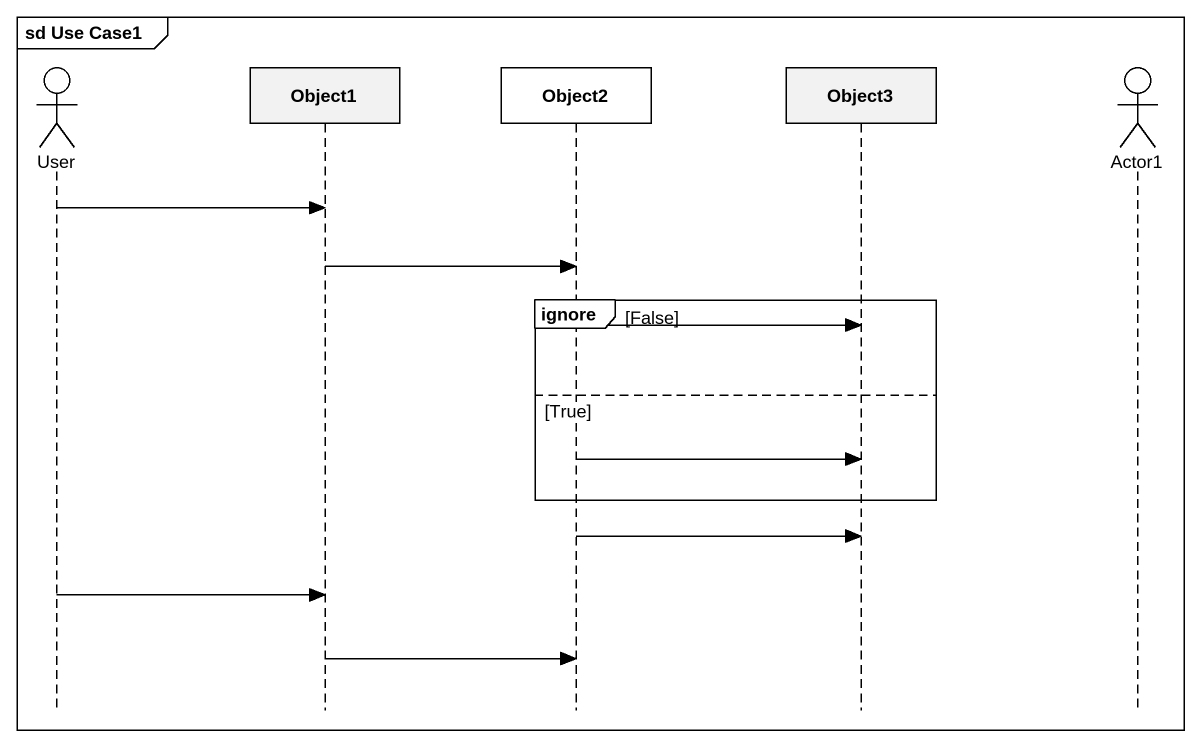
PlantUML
@startuml
mainframe sd Use Case1
hide footbox
actor User
participant Object1
participant Object2 #FFFFFF
participant Object3
actor Actor1

User -> Object1
Object1 -> Object2
group ignore [False]
  Object2 -> Object3
else True
  Object2 -> Object3
end
Object2 -> Object3
User -> Object1
Object1 -> Object2
@enduml
